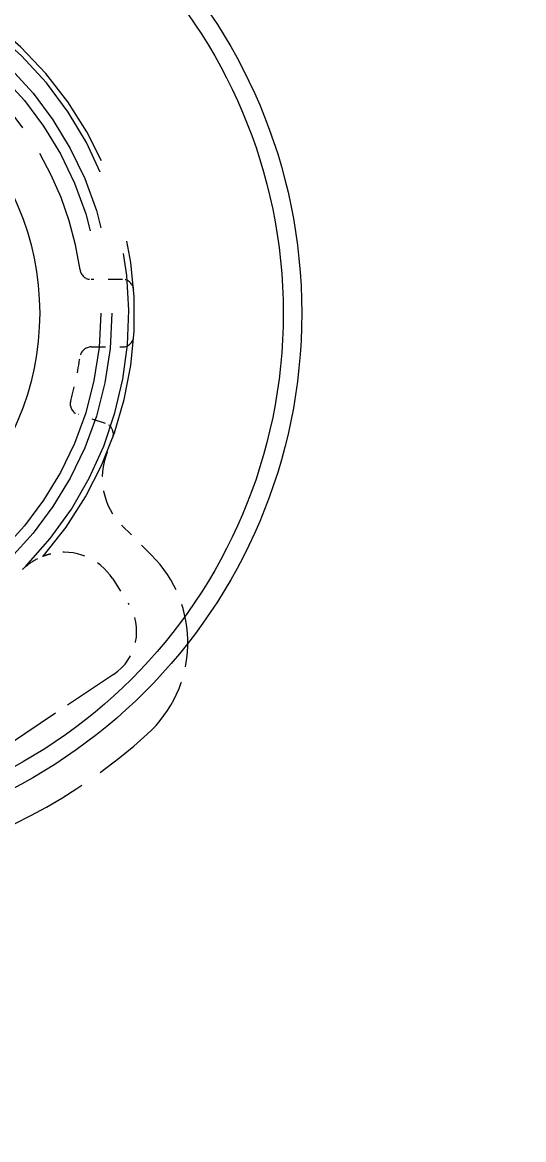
# Model space of a CAD drawing. Header units: inches. Extents: x 17 to 469, y 7 to 301.
# Drawn here: x 220.67 to 224.18, y 201.31 to 209.13 of the extents above; entities that cross this region are included whole.
import ezdxf

# ---------------------------------------------------------------- set-up
doc = ezdxf.new("R2010")
doc.units = ezdxf.units.IN
doc.header["$LTSCALE"] = 14
doc.header["$MEASUREMENT"] = 0
doc.linetypes.add('DASHED', pattern=[0.2067, 0.1654, -0.0413])
for name, color, linetype, lineweight in [('Dimension (ANSI)', 7, 'Continuous', 25), ('Hatch', 7, 'Continuous', 18), ('Hidden', 7, 'DASHED', 18), ('Visible', 7, 'Continuous', 18)]:
    doc.layers.add(name, color=color, linetype=linetype, lineweight=lineweight)
doc.styles.add('MEMCOR Medium', font='arial.ttf')
doc.dimstyles.new('Default (ANSI)', dxfattribs={"dimscale": 14, "dimtxt": 0.15, "dimasz": 0.098425, "dimexe": 0.125, "dimexo": 0.0625, "dimgap": 0.031496, "dimtad": 0, "dimtih": 1, "dimtoh": 1, "dimdec": 4, "dimrnd": 1e-08, "dimzin": 3, "dimdsep": 46, "dimlunit": 5, "dimtxsty": 'MEMCOR Medium', "dimcen": 0.09, "dimdle": 0.393701, "dimclrd": 256, "dimclre": 256, "dimclrt": 256, "dimadec": 0, "dimazin": 1, "dimtfac": 0.8, "dimtofl": 0, "dimtmove": 0, "dimatfit": 3, "dimfxl": 1, "dimfrac": 1, "dimtolj": 1, "dimtzin": 4, "dimlwd": -1, "dimlwe": -1, "dimarcsym": 0})

# ---------------------------------------------------------------- blocks, each defined once
blk = doc.blocks.new('*D30')
at = {"layer": 'Defpoints', "color": 0, "transparency": 16777216}
for p in [(238.908, 241.426), (198.7465, 201.4332), (238.908, 201.257)]:
    blk.add_point(p, dxfattribs=at)
at = {"layer": 'Dimension (ANSI)', "transparency": 16777216}
for p, q in [((198.7465, 202.3082), (198.7465, 243.176)), ((238.908, 202.132), (238.908, 243.176)), ((200.1244, 241.426), (210.4282, 241.426)), ((237.5301, 241.426), (227.2263, 241.426))]:
    blk.add_line(p, q, dxfattribs=at)
for points in [[(200.1244, 241.6556), (200.1244, 241.1963), (198.7465, 241.426)], [(237.5301, 241.6556), (237.5301, 241.1963), (238.908, 241.426)]]:
    blk.add_solid(points, dxfattribs=at)
at = {"layer": 'Dimension (ANSI)', "transparency": 16777216, "char_height": 2.1, "attachment_point": 5, "style": 'MEMCOR Medium'}
for s, insert in [('\\A1; 40{\\H0.8x;\\S3#16;} in', (218.8273, 243.6009)), ('\\A1;[1020.1 mm]', (218.8273, 239.6392))]:
    blk.add_mtext(s, dxfattribs=dict(at, insert=insert))

msp = doc.modelspace()

# ---------------------------------------------------------------- hatches: boundary and pattern name
at = {"layer": 'Hatch'}
h = msp.add_hatch(dxfattribs=at)
h.set_pattern_fill('ANSI31', color=256, scale=14, style=0)
edge = h.paths.add_edge_path()
edge.add_spline(control_points=[(235.12731, 207.28591), (235.15939, 207.25481), (235.19133, 207.22357), (235.25503, 207.16072), (235.2868, 207.12912), (235.31842, 207.09737)], knot_values=[-0.6818968, -0.6818968, -0.6818968, -0.6818968, -0.3414429, -0.3414429, 0, 0, 0, 0], degree=3, periodic=0)
edge.add_line((235.31842, 207.09737), (235.37842, 207.09738))
edge.add_ellipse((218.8781, 207.09594), major_axis=(-0.00144, 16.50032), ratio=1, start_angle=270, end_angle=349.533007)
edge.add_ellipse((218.8781, 207.09594), major_axis=(-16.22601, 2.99618), ratio=1, start_angle=270, end_angle=270.86811)
edge.add_ellipse((218.8781, 207.09594), major_axis=(-16.26954, 2.75), ratio=1, start_angle=270, end_angle=289.187766)
edge.add_ellipse((218.8781, 207.09594), major_axis=(-16.26954, -2.75), ratio=1, start_angle=270, end_angle=270.86811)
edge.add_ellipse((218.8781, 207.09594), major_axis=(-16.22601, -2.99618), ratio=1, start_angle=270, end_angle=369.076015)
edge.add_ellipse((218.8781, 207.09594), major_axis=(-15.55022, -5.51823), ratio=1, start_angle=0, end_angle=0.86811)
edge.add_ellipse((218.8781, 207.09594), major_axis=(5.7532, -15.46483), ratio=1, start_angle=270, end_angle=289.187766)
edge.add_ellipse((218.8781, 207.09594), major_axis=(-12.71483, -10.51634), ratio=1, start_angle=0, end_angle=0.86811)
edge.add_ellipse((218.8781, 207.09594), major_axis=(10.70777, -12.55404), ratio=1, start_angle=270, end_angle=294.96984)
edge.add_ellipse((218.8781, 207.09594), major_axis=(15.0065, -6.86043), ratio=1, start_angle=270, end_angle=270.932177)
edge.add_line((212.26272, 191.97981), (212.26272, 192.25311))
edge.add_ellipse((218.8781, 207.09594), major_axis=(-14.84283, 6.61538), ratio=1, start_angle=204.692155, end_angle=450, ccw=False)

# ---------------------------------------------------------------- linework, layer by layer
at = {"layer": 'Hidden', "ltscale": 0.030777}
for p, q in [((221.37314, 207.33214), (221.15366, 207.33214)), ((221.15366, 206.85974), (221.37314, 206.85974))]:
    msp.add_line(p, q, dxfattribs=at)
at = {"layer": 'Hidden', "ltscale": 0.028454}
msp.add_line((221.25457, 206.32378), (221.06163, 206.38647), dxfattribs=at)
at = {"layer": 'Hidden', "ltscale": 0.039865}
msp.add_line((221.57694, 205.40175), (221.36922, 205.60946), dxfattribs=at)
at = {"layer": 'Hidden', "ltscale": 0.027505}
msp.add_line((221.30513, 205.23479), (221.41465, 205.06399), dxfattribs=at)
at = {"layer": 'Hidden', "ltscale": 0.167742}
msp.add_line((221.31075, 204.56623), (220.28498, 203.88084), dxfattribs=at)
at = {"layer": 'Hidden', "ltscale": 1.051436}
msp.add_circle((218.8781, 207.09594), 2.42126, dxfattribs=at)
at = {"layer": 'Hidden', "ltscale": 1.017243}
msp.add_circle((218.8781, 207.09594), 2.34252, dxfattribs=at)
at = {"layer": 'Hidden', "ltscale": 1.020196}
msp.add_arc((218.8781, 207.09594), 2.57874, 318.811103, 221.188897, dxfattribs=at)
at = {"layer": 'Hidden', "ltscale": 1.028156}
msp.add_arc((218.8781, 207.09594), 2.53937, 315.737682, 224.262318, dxfattribs=at)
at = {"layer": 'Hidden', "ltscale": 0.374385}
msp.add_arc((218.8781, 207.09594), 2.2185, 7.879768, 78.968304, dxfattribs=at)
at = {"layer": 'Hidden', "ltscale": 0.015254}
for centre, start, end in [((221.15366, 207.41088), 187.879768, 270), ((221.15366, 206.781), 90, 172.120232)]:
    msp.add_arc(centre, 0.07874, start, end, dxfattribs=at)
at = {"layer": 'Hidden', "ltscale": 0.016052}
for centre, start, end in [((221.37314, 207.2534), 3.611104, 90), ((221.37314, 206.93848), 270, 356.388896)]:
    msp.add_arc(centre, 0.07874, start, end, dxfattribs=at)
at = {"layer": 'Hidden', "ltscale": 0.042865}
msp.add_arc((218.8781, 207.09594), 2.2185, 343.96425, 352.120232, dxfattribs=at)
at = {"layer": 'Hidden', "ltscale": 0.01636}
msp.add_arc((221.08596, 206.46135), 0.07874, 163.96425, 252, dxfattribs=at)
at = {"layer": 'Hidden', "ltscale": 0.017065}
msp.add_arc((221.23023, 206.24889), 0.07874, 340.19511, 72, dxfattribs=at)
at = {"layer": 'Hidden', "ltscale": 0.075276}
msp.add_arc((221.70329, 205.94353), 0.47244, 157.809217, 225, dxfattribs=at)
at = {"layer": 'Hidden', "ltscale": 0.067814}
msp.add_arc((220.96234, 205.01499), 0.4072, 32.669, 102.906978, dxfattribs=at)
at = {"layer": 'Hidden', "ltscale": 0.190903}
msp.add_arc((220.96448, 204.78929), 0.86614, 312.129623, 45, dxfattribs=at)
at = {"layer": 'Hidden', "ltscale": 0.004547}
msp.add_arc((220.96234, 205.01499), 0.4072, 130.723781, 135.530282, dxfattribs=at)
at = {"layer": 'Hidden', "ltscale": 0.076542}
msp.add_arc((221.10909, 204.86805), 0.36299, 303.75, 32.669, dxfattribs=at)
at = {"layer": 'Hidden', "ltscale": 0.270652}
msp.add_arc((218.8781, 207.09594), 3.97638, 283.454303, 312.129623, dxfattribs=at)
at = {"layer": 'Hidden', "ltscale": 0.019321}
msp.add_open_spline([(220.69668, 205.3236), (220.72389, 205.34702), (220.75461, 205.36696), (220.79517, 205.38643), (220.80427, 205.39039), (220.81339, 205.39397)], degree=3, knots=[1.99852242, 1.99852242, 1.99852242, 1.99852242, 2.26913041, 2.26913041, 2.34668712, 2.34668712, 2.34668712, 2.34668712], dxfattribs=at)
at = {"layer": 'Hidden', "ltscale": 0.010095}
msp.add_open_spline([(220.81339, 205.39397), (220.81339, 205.39397), (220.81347, 205.39401), (220.81389, 205.39417), (220.81435, 205.39435), (220.81575, 205.39489), (220.81679, 205.39529), (220.81917, 205.3962), (220.82052, 205.3967), (220.82401, 205.39799), (220.82625, 205.39879), (220.83132, 205.40055), (220.83419, 205.40152), (220.84114, 205.40376), (220.84529, 205.40503), (220.85504, 205.40785), (220.8607, 205.40935), (220.86808, 205.41114), (220.86973, 205.41153), (220.87139, 205.41191)], degree=3, knots=[0, 0, 0, 0, 0.0073875, 0.0073875, 0.0192075, 0.0192075, 0.03464767, 0.03464767, 0.05035386, 0.05035386, 0.07293638, 0.07293638, 0.0993072, 0.0993072, 0.1350825, 0.1350825, 0.18159038, 0.18159038, 0.19496203, 0.19496203, 0.19496203, 0.19496203], dxfattribs=at)
at = {"layer": 'Hidden', "ltscale": 0.000826205}
msp.add_open_spline([(220.81872, 205.39772), (220.81809, 205.39701), (220.81738, 205.39635), (220.81585, 205.3952), (220.81504, 205.39472), (220.81393, 205.3942), (220.81366, 205.39408), (220.81339, 205.39397)], degree=3, knots=[0.064424611, 0.064424611, 0.064424611, 0.064424611, 0.071691283, 0.071691283, 0.078957955, 0.078957955, 0.081308685, 0.081308685, 0.081308685, 0.081308685], dxfattribs=at)
at = {"layer": 'Visible'}
for radius in [3.75, 3.62, 1.915]:
    msp.add_circle((218.8781, 207.09594), radius, dxfattribs=at)
for radius, start, end in [(16.50032, 0.005, 246.36401), (16.25032, 0.669834, 245.977679), (16.00032, 0.669834, 249.632823), (15.94, 289.774936, 250.225064)]:
    msp.add_arc((218.8781, 207.09594), radius, start, end, dxfattribs=at)

# ---------------------------------------------------------------- dimensions: what is measured, and where the dimension line sits
at = {"layer": 'Dimension (ANSI)'}
dim = msp.add_linear_dim(base=(238.90802, 241.42597), p1=(198.74648, 201.43316), p2=(238.90802, 201.257), angle=180, text=' <> in\\X[1020.1 mm]', dimstyle='Default (ANSI)', override={"dimgap": 0.031496, "dimtih": 0, "dimtoh": 0, "dimdec": 4, "dimpost": '', "dimtol": 0, "dimlim": 0, "dimtp": 0, "dimtm": 0, "dimtdec": 2, "dimatfit": 1}, dxfattribs=at)
dim.commit()
dim.dimension.update_dxf_attribs({"geometry": '*D30', "text_midpoint": (218.82725, 241.42597), "dimtype": 160})

doc.saveas('drawing.dxf')
